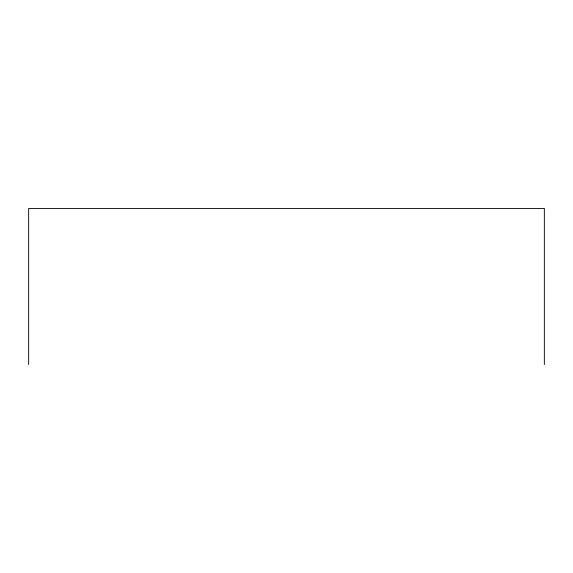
<?xml version="1.0" encoding="UTF-8"?>
<svg xmlns="http://www.w3.org/2000/svg" width="573" height="573" viewBox="0 0 573 573"><rect width="100%" height="100%" fill="white"/><g stroke="black" fill="none" stroke-linecap="round" stroke-linejoin="round"><path stroke-width="0.86" d="M544.35 364.571L544.35 208.429L28.65 208.429L28.65 364.571"/></g></svg>
